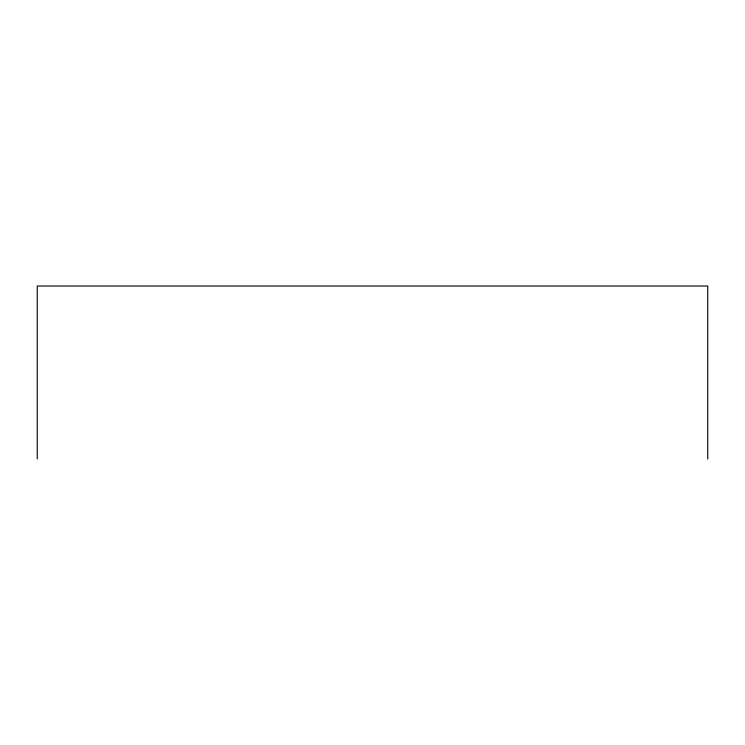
<?xml version="1.0" encoding="UTF-8"?>
<svg xmlns="http://www.w3.org/2000/svg" width="745" height="745" viewBox="0 0 745 745"><rect width="100%" height="100%" fill="white"/><g stroke="black" fill="none" stroke-linecap="round" stroke-linejoin="round"><path stroke-width="1.12" d="M707.75 458.976L707.75 286.024L37.25 286.024L37.25 458.976"/></g></svg>
